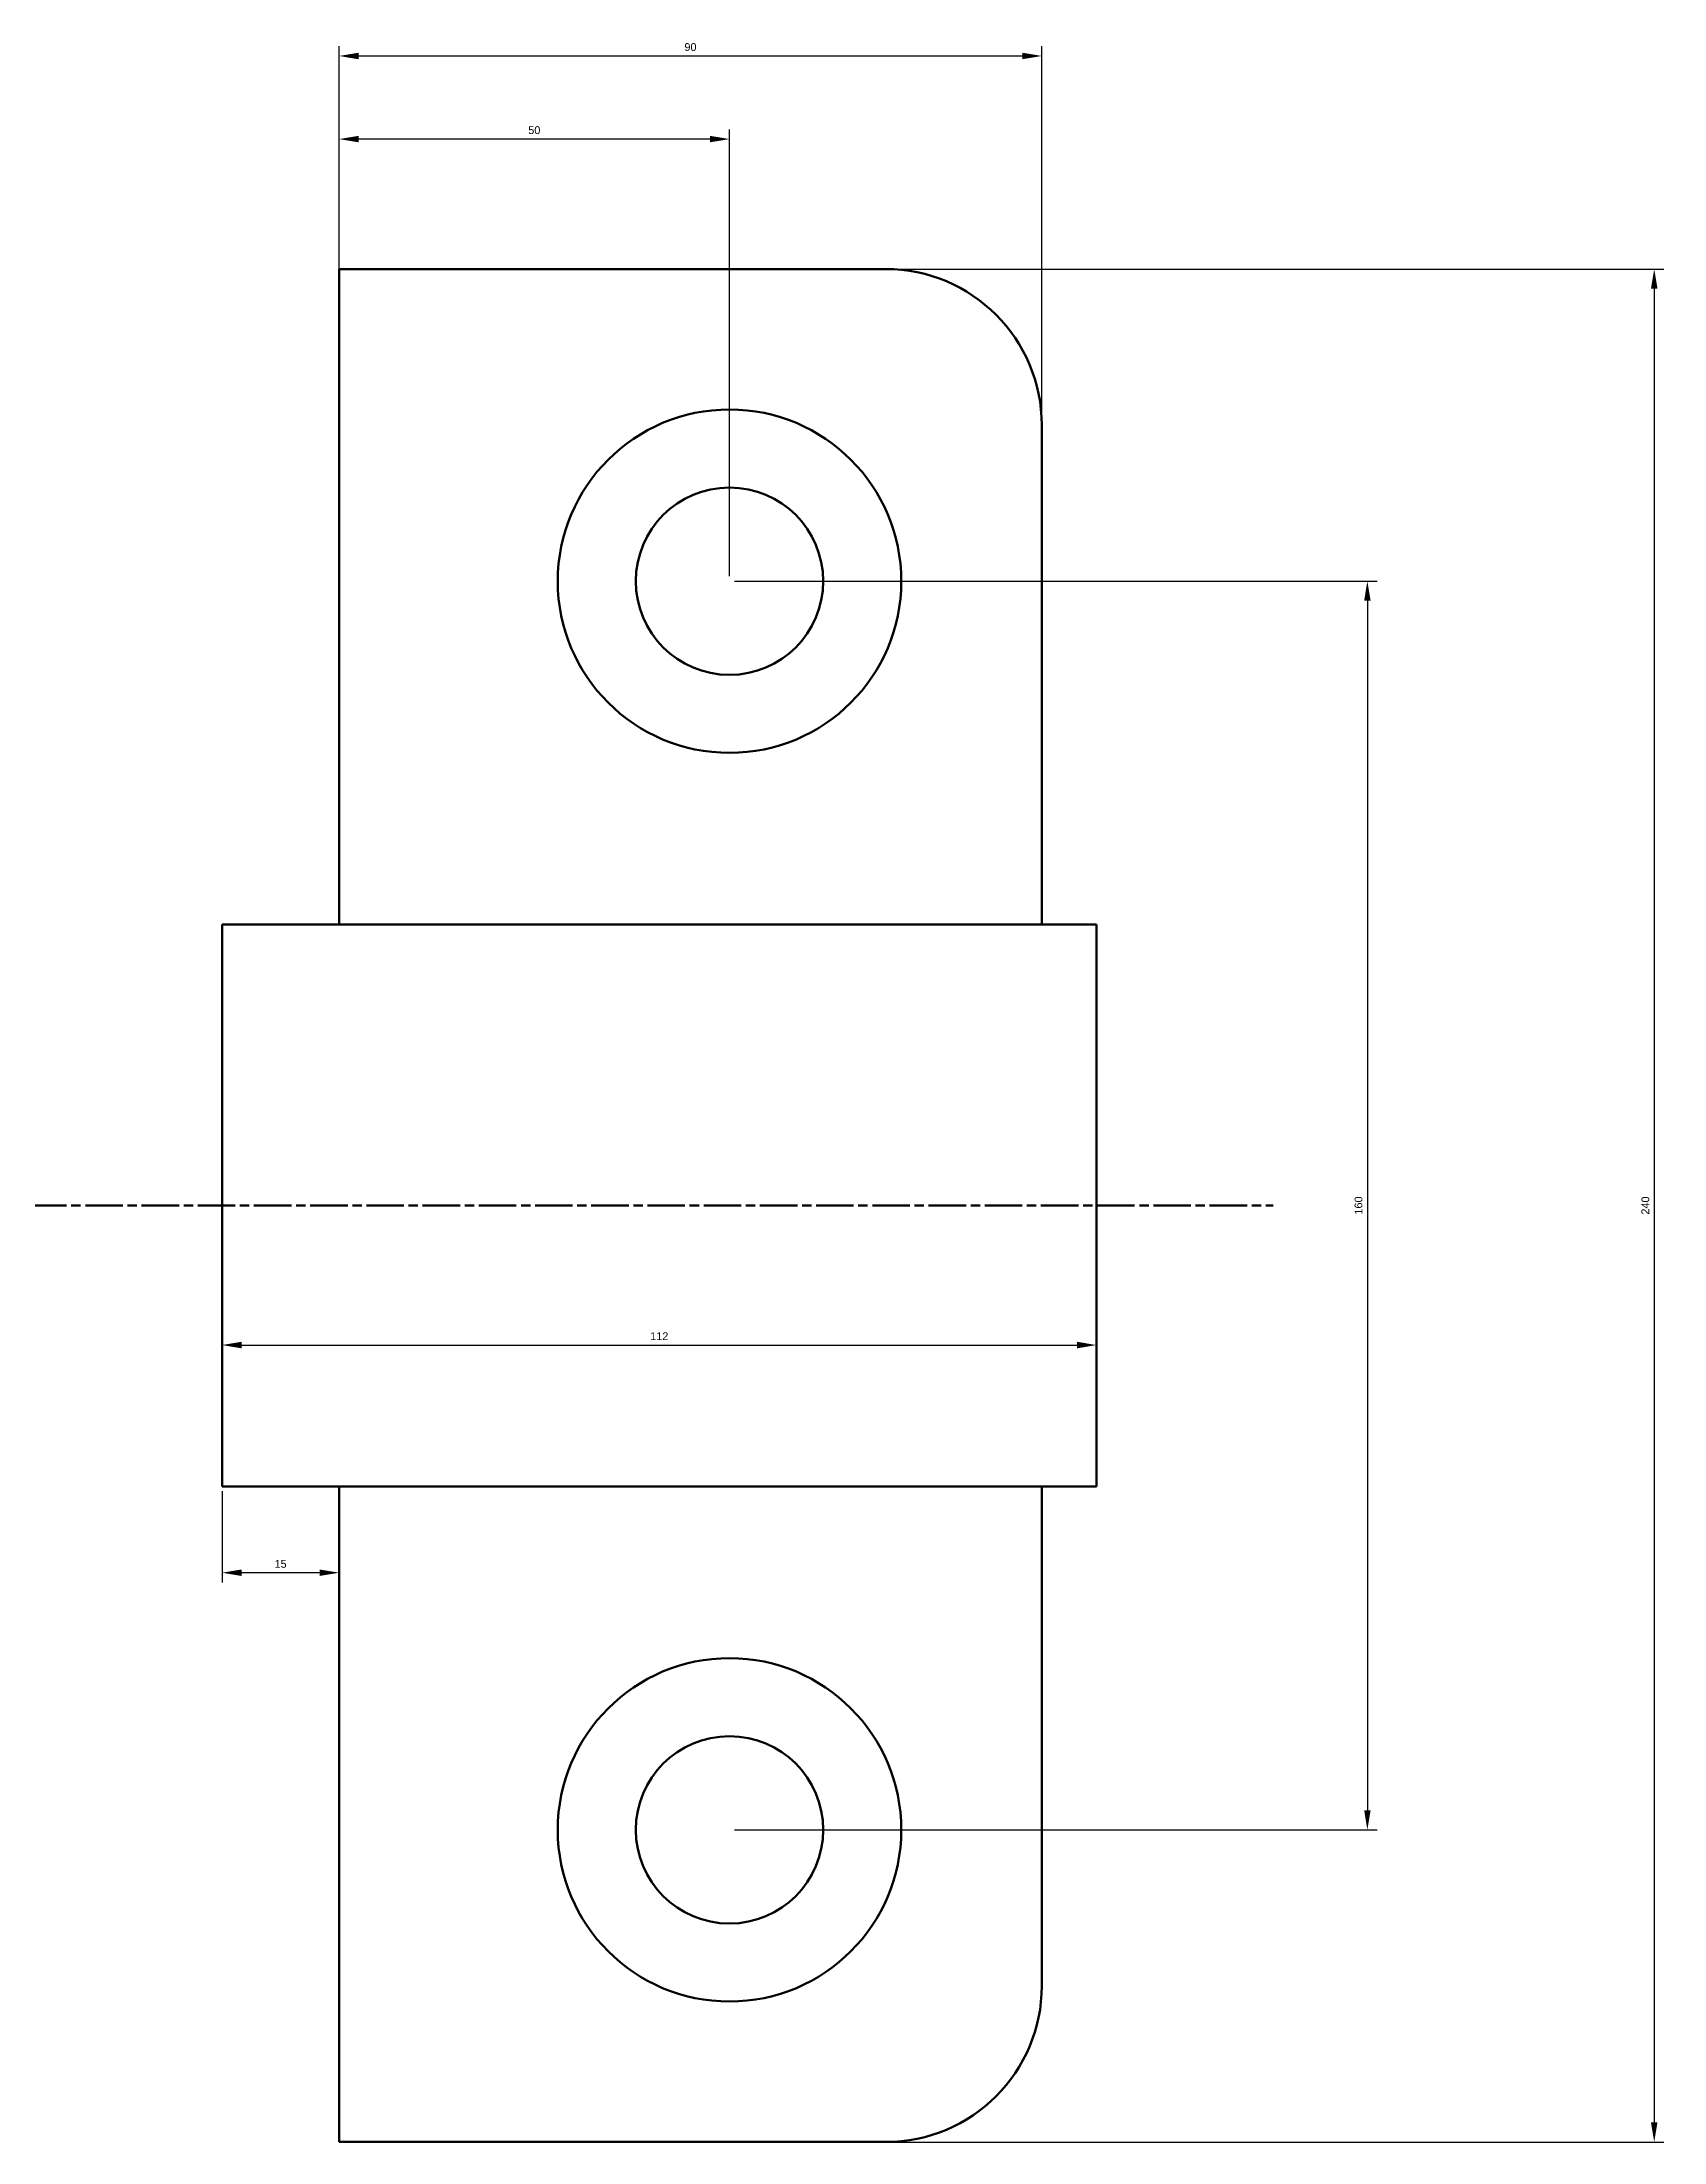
# Model space of a CAD drawing. Header units: centimetres. Extents: x 35 to 814, y -6 to 304.
# Drawn here: x 606.5 to 814.3, y 35.3 to 304.4 of the extents above; entities that cross this region are included whole.
import ezdxf

# ---------------------------------------------------------------- set-up
doc = ezdxf.new("R2010")
doc.units = ezdxf.units.CM
doc.header["$PDMODE"] = 3
doc.linetypes.add('ACAD_ISO08W100', pattern=[36, 24, -3, 6, -3])
for name, color, linetype in [('图', 7, 'Continuous'), ('标注', 130, 'Continuous'), ('辅助线', 80, 'ACAD_ISO08W100')]:
    doc.layers.add(name, color=color, linetype=linetype)
doc.styles.get("Standard").update_dxf_attribs({"font": 'arial.ttf'})
doc.dimstyles.new('ISO-25', dxfattribs={"dimtxt": 1, "dimasz": 2.5, "dimexe": 1.25, "dimexo": 0.625, "dimtad": 1, "dimtxsty": 'Standard', "dimcen": 2.5, "dimadec": 0, "dimazin": 0, "dimtfac": 1, "dimtmove": 0, "dimatfit": 3, "dimfxl": 1, "dimarcsym": 0})

# ---------------------------------------------------------------- blocks, each defined once
blk = doc.blocks.new('*D38')
at = {"layer": 'Defpoints', "color": 0, "lineweight": 50, "ltscale": 0.2, "transparency": 16777216}
for p in [(694.56, 235.33), (694.56, 75.33), (776.26, 75.33)]:
    blk.add_point(p, dxfattribs=at)
at = {"layer": '标注', "color": 0, "lineweight": -2, "ltscale": 0.2, "transparency": 16777216}
for p, q in [((695.19, 235.33), (777.51, 235.33)), ((776.26, 232.83), (776.26, 77.83)), ((695.19, 75.33), (777.51, 75.33))]:
    blk.add_line(p, q, dxfattribs=at)
at = {"layer": '标注', "color": 0, "lineweight": 50, "ltscale": 0.2, "transparency": 16777216}
for points in [[(775.85, 232.83), (776.68, 232.83), (776.26, 235.33)], [(775.85, 77.83), (776.68, 77.83), (776.26, 75.33)]]:
    blk.add_solid(points, dxfattribs=at)
at = {"layer": '标注', "color": 0, "lineweight": 50, "ltscale": 0.2, "transparency": 16777216, "insert": (775.13, 155.33), "char_height": 1, "attachment_point": 5, "rotation": 90}
blk.add_mtext('160', dxfattribs=at)
blk = doc.blocks.new('*D39')
at = {"layer": 'Defpoints', "color": 0, "lineweight": 50, "ltscale": 0.2, "transparency": 16777216}
for p in [(706.56, 275.33), (714.56, 35.33), (813, 35.33)]:
    blk.add_point(p, dxfattribs=at)
at = {"layer": '标注', "color": 0, "lineweight": -2, "ltscale": 0.2, "transparency": 16777216}
for p, q in [((707.19, 275.33), (814.25, 275.33)), ((813, 272.83), (813, 37.83)), ((715.19, 35.33), (814.25, 35.33))]:
    blk.add_line(p, q, dxfattribs=at)
at = {"layer": '标注', "color": 0, "lineweight": 50, "ltscale": 0.2, "transparency": 16777216}
for points in [[(812.59, 272.83), (813.42, 272.83), (813, 275.33)], [(812.59, 37.83), (813.42, 37.83), (813, 35.33)]]:
    blk.add_solid(points, dxfattribs=at)
at = {"layer": '标注', "color": 0, "lineweight": 50, "ltscale": 0.2, "transparency": 16777216, "insert": (811.87, 155.33), "char_height": 1, "attachment_point": 5, "rotation": 90}
blk.add_mtext('240', dxfattribs=at)
blk = doc.blocks.new('*D40')
at = {"layer": 'Defpoints', "color": 0, "lineweight": 50, "ltscale": 0.2, "transparency": 16777216}
for p in [(629.56, 137.33), (741.56, 137.45), (741.56, 137.33)]:
    blk.add_point(p, dxfattribs=at)
at = {"layer": '标注', "color": 0, "lineweight": -2, "ltscale": 0.2, "transparency": 16777216}
for p, q in [((629.56, 137.96), (629.56, 138.7)), ((632.06, 137.45), (739.06, 137.45)), ((741.56, 137.96), (741.56, 138.7))]:
    blk.add_line(p, q, dxfattribs=at)
at = {"layer": '标注', "color": 0, "lineweight": 50, "ltscale": 0.2, "transparency": 16777216}
for points in [[(632.06, 137.87), (632.06, 137.03), (629.56, 137.45)], [(739.06, 137.87), (739.06, 137.03), (741.56, 137.45)]]:
    blk.add_solid(points, dxfattribs=at)
at = {"layer": '标注', "color": 0, "lineweight": 50, "ltscale": 0.2, "transparency": 16777216, "insert": (685.56, 138.58), "char_height": 1, "attachment_point": 5}
blk.add_mtext('112', dxfattribs=at)
blk = doc.blocks.new('*D42')
at = {"layer": 'Defpoints', "color": 0, "lineweight": 50, "ltscale": 0.2, "transparency": 16777216}
for p in [(629.56, 119.33), (629.56, 108.28), (644.56, 89.27)]:
    blk.add_point(p, dxfattribs=at)
at = {"layer": '标注', "color": 0, "lineweight": -2, "ltscale": 0.2, "transparency": 16777216}
for p, q in [((629.56, 118.71), (629.56, 107.03)), ((642.06, 108.28), (632.06, 108.28)), ((644.56, 89.89), (644.56, 109.53))]:
    blk.add_line(p, q, dxfattribs=at)
at = {"layer": '标注', "color": 0, "lineweight": 50, "ltscale": 0.2, "transparency": 16777216}
for points in [[(632.06, 108.69), (632.06, 107.86), (629.56, 108.28)], [(642.06, 108.69), (642.06, 107.86), (644.56, 108.28)]]:
    blk.add_solid(points, dxfattribs=at)
at = {"layer": '标注', "color": 0, "lineweight": 50, "ltscale": 0.2, "transparency": 16777216, "insert": (637.06, 109.41), "char_height": 1, "attachment_point": 5}
blk.add_mtext('15', dxfattribs=at)
blk = doc.blocks.new('*D43')
at = {"layer": 'Defpoints', "color": 0, "lineweight": 50, "ltscale": 0.2, "transparency": 16777216}
for p in [(644.56, 291.98), (644.56, 235.33), (694.56, 235.33)]:
    blk.add_point(p, dxfattribs=at)
at = {"layer": '标注', "color": 0, "lineweight": -2, "ltscale": 0.2, "transparency": 16777216}
for p, q in [((644.56, 235.96), (644.56, 293.23)), ((692.06, 291.98), (647.06, 291.98)), ((694.56, 235.96), (694.56, 293.23))]:
    blk.add_line(p, q, dxfattribs=at)
at = {"layer": '标注', "color": 0, "lineweight": 50, "ltscale": 0.2, "transparency": 16777216}
for points in [[(647.06, 292.4), (647.06, 291.57), (644.56, 291.98)], [(692.06, 292.4), (692.06, 291.57), (694.56, 291.98)]]:
    blk.add_solid(points, dxfattribs=at)
at = {"layer": '标注', "color": 0, "lineweight": 50, "ltscale": 0.2, "transparency": 16777216, "insert": (669.56, 293.12), "char_height": 1, "attachment_point": 5}
blk.add_mtext('50', dxfattribs=at)
blk = doc.blocks.new('*D44')
at = {"layer": 'Defpoints', "color": 0, "lineweight": 50, "ltscale": 0.2, "transparency": 16777216}
for p in [(734.56, 302.63), (644.56, 235.33), (734.56, 235.33)]:
    blk.add_point(p, dxfattribs=at)
at = {"layer": '标注', "color": 0, "lineweight": -2, "ltscale": 0.2, "transparency": 16777216}
for p, q in [((644.56, 235.96), (644.56, 303.88)), ((647.06, 302.63), (732.06, 302.63)), ((734.56, 235.96), (734.56, 303.88))]:
    blk.add_line(p, q, dxfattribs=at)
at = {"layer": '标注', "color": 0, "lineweight": 50, "ltscale": 0.2, "transparency": 16777216}
for points in [[(647.06, 303.05), (647.06, 302.21), (644.56, 302.63)], [(732.06, 303.05), (732.06, 302.21), (734.56, 302.63)]]:
    blk.add_solid(points, dxfattribs=at)
at = {"layer": '标注', "color": 0, "lineweight": 50, "ltscale": 0.2, "transparency": 16777216, "insert": (689.56, 303.77), "char_height": 1, "attachment_point": 5}
blk.add_mtext('90', dxfattribs=at)

msp = doc.modelspace()

# ---------------------------------------------------------------- linework, layer by layer
at = {"layer": '图', "lineweight": 50, "ltscale": 0.2}
for p, q in [((644.563, 191.331), (644.563, 275.331)), ((644.563, 275.331), (706.563, 275.331)), ((706.563, 275.331), (714.563, 275.331)), ((734.563, 191.331), (734.563, 255.331)), ((629.563, 155.331), (629.563, 191.331)), ((629.563, 191.331), (741.563, 191.331)), ((644.563, 191.331), (734.563, 191.331)), ((741.563, 155.331), (741.563, 191.331)), ((629.563, 155.331), (629.563, 119.331)), ((741.563, 155.331), (741.563, 119.331)), ((629.563, 119.331), (741.563, 119.331)), ((629.563, 119.331), (644.563, 119.331)), ((644.563, 119.331), (644.563, 35.331)), ((741.563, 119.331), (726.563, 119.331)), ((734.563, 119.331), (734.563, 55.331)), ((644.563, 35.331), (706.563, 35.331)), ((706.563, 35.331), (714.563, 35.331))]:
    msp.add_line(p, q, dxfattribs=at)
for centre, radius in [((694.563, 235.331), 22), ((694.563, 235.331), 12), ((694.563, 75.331), 22), ((694.563, 75.331), 12)]:
    msp.add_circle(centre, radius, dxfattribs=at)
for centre, start, end in [((714.563, 255.331), 360, 90), ((714.563, 55.331), 270, 0)]:
    msp.add_arc(centre, 20, start, end, dxfattribs=at)
at = {"layer": '辅助线', "lineweight": 50, "ltscale": 0.2}
msp.add_line((453.657, 155.331), (764.195, 155.331), dxfattribs=at)

# ---------------------------------------------------------------- dimensions: what is measured, and where the dimension line sits
at = {"layer": '标注', "lineweight": 50, "ltscale": 0.2}
for base, p1, p2, picture, middle in [((734.563, 302.63), (644.563, 235.331), (734.563, 235.331), '*D44', (689.563, 303.766)), ((644.563, 291.985), (694.563, 235.331), (644.563, 235.331), '*D43', (669.563, 293.12)), ((741.563, 137.449), (629.563, 137.331), (741.563, 137.331), '*D40', (685.563, 138.576)), ((629.563, 108.277), (644.563, 89.267), (629.563, 119.331), '*D42', (637.063, 109.413))]:
    dim = msp.add_linear_dim(base=base, p1=p1, p2=p2, dimstyle='ISO-25', dxfattribs=at)
    dim.commit()
    dim.dimension.update_dxf_attribs({"geometry": picture, "text_midpoint": middle})
for base, p1, p2, picture, middle in [((813.003, 35.331), (706.563, 275.331), (714.563, 35.331), '*D39', (811.868, 155.331)), ((776.264, 75.331), (694.563, 235.331), (694.563, 75.331), '*D38', (775.128, 155.331))]:
    dim = msp.add_linear_dim(base=base, p1=p1, p2=p2, angle=90, dimstyle='ISO-25', dxfattribs=at)
    dim.commit()
    dim.dimension.update_dxf_attribs({"geometry": picture, "text_midpoint": middle})

doc.saveas('drawing.dxf')
